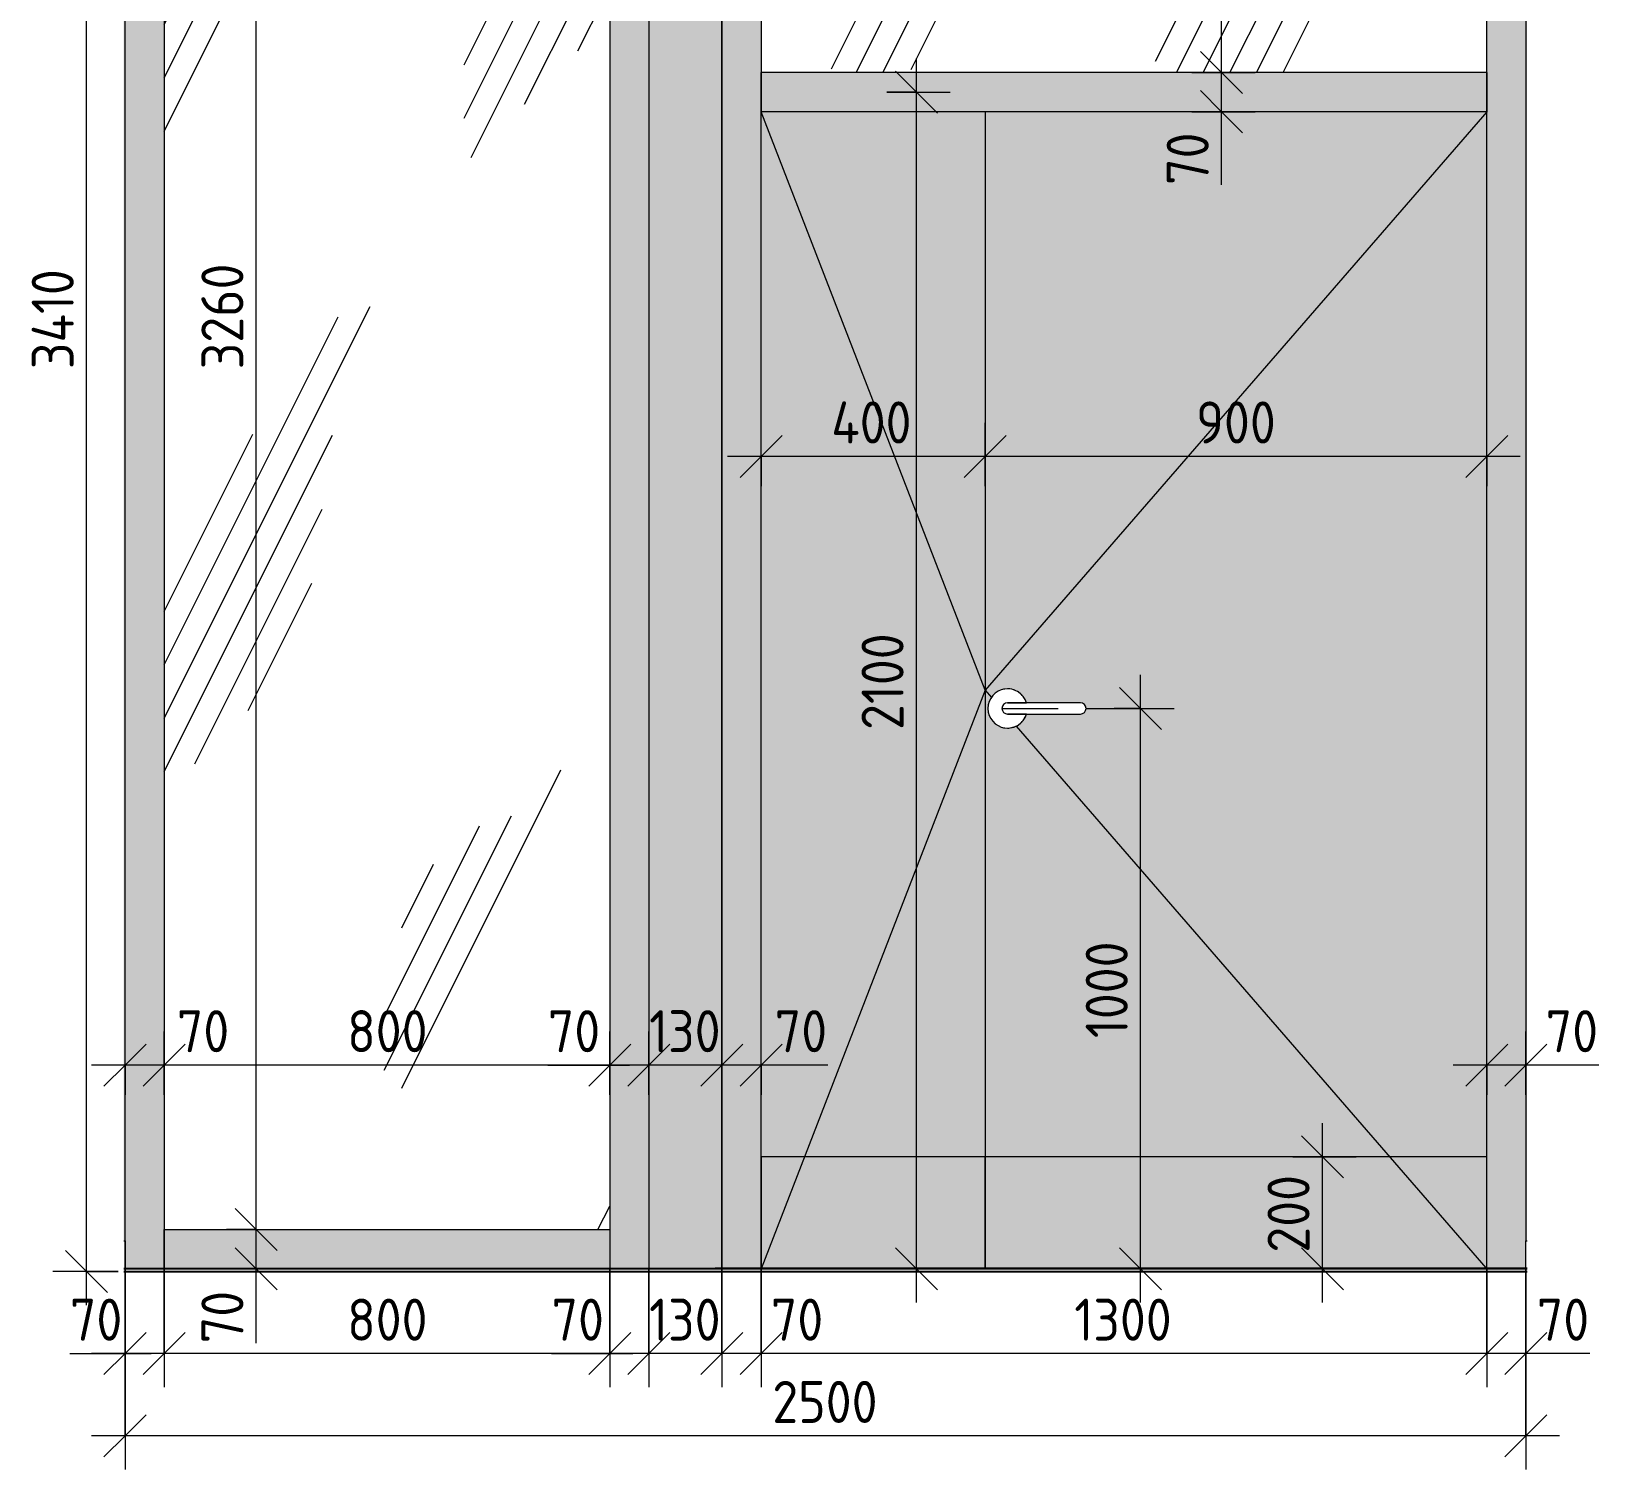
# Model space of a CAD drawing. Header units: millimetres. Extents: x 6259 to 26612, y 3838 to 8230.
# Drawn here: x 16956 to 19772, y 3842 to 6408 of the extents above; entities that cross this region are included whole.
import ezdxf

# ---------------------------------------------------------------- set-up
doc = ezdxf.new("R2010")
doc.units = ezdxf.units.MM
doc.linetypes.add('ADSK_Штрих_ш2 п1', pattern=[150, 100, -50])
for name, color, linetype, lineweight in [('A-ANNO-DIMS', 7, 'Continuous', 9), ('A-ANNO-DIMS-50', 7, 'Continuous', 9), ('A-DETL', 7, 'Continuous', 9), ('A-DETL-1', 7, 'ADSK_Штрих_ш2 п1', 9), ('A-DOOR', 7, 'Continuous', 9), ('A-FLOR', 7, 'Continuous', 9), ('A-GENM', 7, 'Continuous', 9), ('A-GLAZ-CURT', 7, 'Continuous', 9), ('A-GLAZ-CWMG', 7, 'Continuous', 9), ('A-WALL-PATT', 7, 'Continuous', 9), ('I-WALL', 7, 'Continuous', 9)]:
    doc.layers.add(name, color=color, linetype=linetype, lineweight=lineweight)
doc.layers.add('A-DETL-GENF-1', color=7, linetype='Continuous', lineweight=9, true_color=0xeeeeee)
doc.layers.add('A-FLOR-FNSH-1', color=7, linetype='Continuous', lineweight=25, true_color=0x3c3c3c)
doc.styles.add('ISOCPEUR', font='isocpeur.ttf', dxfattribs={"width": 0.9, "height": 75})
doc.dimstyles.new('ISO-1_5', dxfattribs={"dimscale": 304.8, "dimtxt": 74.698588, "dimasz": 0.246063, "dimexe": 0.19685, "dimexo": 0, "dimgap": 0, "dimtad": 1, "dimdec": 0, "dimrnd": 10, "dimzin": 0, "dimdsep": 46, "dimtxsty": 'ISOCPEUR', "dimblk1": 'OBLIQUE', "dimblk2": 'OBLIQUE', "dimsah": 1, "dimcen": 0.09, "dimdle": 0.19685, "dimazin": 0, "dimtfac": 1, "dimtdec": 4, "dimtix": 1, "dimtmove": 0, "dimatfit": 3, "dimfxl": 1, "dimtvp": 1, "dimtolj": 1, "dimtzin": 0, "dimarcsym": 2})
doc.dimstyles.new('ISO-1_5_1', dxfattribs={"dimscale": 304.8, "dimtxt": 74.698588, "dimasz": 0.246063, "dimexe": 0.19685, "dimexo": 0, "dimgap": 0, "dimtad": 1, "dimdec": 0, "dimrnd": 10, "dimzin": 0, "dimdsep": 46, "dimtxsty": 'ISOCPEUR', "dimblk1": 'OBLIQUE', "dimblk2": 'OBLIQUE', "dimsah": 1, "dimcen": 0.09, "dimdle": 0.19685, "dimazin": 0, "dimtfac": 1, "dimtdec": 4, "dimtix": 1, "dimtmove": 1, "dimatfit": 3, "dimfxl": 1, "dimtvp": 1, "dimtolj": 1, "dimtzin": 0, "dimarcsym": 2})
pattern_1 = [(63.435, (52.1, 63.5), (-511.17, 1533.5), [635, -381, 635, -381, -807.81]), (63.435, (52.1, 63.5), (-511.17, 1533.5), [-2032, 254, -553.8]), (63.435, (20.4, 95.2), (-511.17, 1533.5), [508, -635, 381, -381, -934.81]), (63.435, (20.4, 95.2), (-511.17, 1533.5), [-1905, 444.5, -490.3]), (63.435, (20.4, 190.5), (-511.17, 1533.5), [381, -762, 254, -381, -1061.81]), (63.435, (20.4, 190.5), (-511.17, 1533.5), [-1778, 571.5, -490.3]), (63.435, (115.6, 95.2), (-511.17, 1533.5), [381, -762, 317.5, -12809.3]), (63.435, (210.9, 190.5), (-511.17, 1533.5), [190.5, -952.5, 127, -12999.8]), (63.435, (52.1, 349.2), (-511.17, 1533.5), [127, -952.5, 127, -508, -1125.31]), (63.435, (52.1, 349.2), (-511.17, 1533.5), [-1714.5, 317.5, -807.8]), (63.435, (623.6, 254), (-511.17, 1533.5), [635, -952.5, 762, -503]), (63.435, (623.6, 158.8), (-511.17, 1533.5), [889, -635, 952.5, -376]), (63.435, (687.1, 190.5), (-511.17, 1533.5), [1016, -508, 762, -553.8]), (63.435, (782.4, 285.8), (-511.17, 1533.5), [635, -889, 508, -807.8]), (63.435, (687.1, 476.2), (-511.17, 1533.5), [317.5, -1270, 381, -871.3]), (63.435, (877.6, 381), (-511.17, 1533.5), [254, -1270, 254, -1061.8])]

# ---------------------------------------------------------------- blocks, each defined once
blk = doc.blocks.new('Плинтус - Плинтус темный _ст_школа_-32862021-Д-21_2 этаж')
at = {"layer": 'A-GENM'}
for p, q in [((-6532.2, 4250), (-6530, 4250)), ((-6530, 4250), (-6530, 4200))]:
    blk.add_line(p, q, dxfattribs=at)
blk = doc.blocks.new('Плинтус - Плинтус темный _ст_школа_-32862019-Д-21_2 этаж')
at = {"layer": 'A-GENM'}
for p, q in [((-4030, 4202), (-4030, 4250)), ((-4030, 4250), (-4028, 4250))]:
    blk.add_line(p, q, dxfattribs=at)
blk = doc.blocks.new('Прямоугольный импост - 50 x 70 мм-31700031-Д-21_2 этаж')
at = {"layer": 'A-GLAZ-CWMG'}
blk.add_hatch(color=256, dxfattribs=at).paths.add_polyline_path([(-6460, 4200), (-6460, 6300), (-6530, 6300), (-6530, 4200)])
blk.add_line((-6460, 6300), (-6460, 4200), dxfattribs=at)
blk = doc.blocks.new('Дверь_Витражная_остекление_ - ДВН_ДАО_Главный вход_1200 в свету-31742133-Д-21_2 этаж')
at = {"layer": 'A-DOOR'}
blk.add_hatch(color=256, dxfattribs=at).paths.add_polyline_path([(-4995, 4400), (-4995, 6265), (-5395, 6265), (-5395, 4400), (-5017.1, 4400)])
h = blk.add_hatch(color=256, dxfattribs=at)
h.paths.add_polyline_path([(-4995, 4400), (-4100, 4400), (-4100, 6265), (-4995, 6265), (-4995, 5046.2)])
h.paths.add_polyline_path([(-4955, 5165), (-4964.5, 5166.3), (-4972.8, 5169.9), (-4979.9, 5175.4), (-4985.4, 5182.7), (-4988.8, 5191), (-4990, 5200), (-4988.8, 5209.1), (-4985.3, 5217.5), (-4979.7, 5224.7), (-4972.5, 5230.3), (-4962.9, 5234), (-4955, 5235), (-4945.9, 5233.8), (-4937.5, 5230.3), (-4930.3, 5224.7), (-4924.7, 5217.5), (-4921.2, 5210), (-4822.4, 5209.7), (-4818.4, 5207.4), (-4817.1, 5206), (-4816.1, 5204.4), (-4815.3, 5202.6), (-4815.2, 5198.4), (-4816.1, 5195.6), (-4816.3, 5195), (-4819.3, 5191.8), (-4821.7, 5190.6), (-4822.4, 5190.3), (-4829.4, 5190), (-4921.5, 5190), (-4925.1, 5181.7), (-4930.8, 5174.7), (-4938.1, 5169.3), (-4946.5, 5166), (-4955, 5165)])
for p, q in [((-5395, 4202), (-5395, 6265)), ((-4995, 6265), (-5395, 6265)), ((-4100, 6265), (-4995, 5232.5)), ((-4995, 6265), (-4995, 4202)), ((-4995, 5232.5), (-4983.8, 5219.5)), ((-4825, 5210), (-4955, 5210)), ((-4955, 5210), (-4921.5, 5210)), ((-4954.3, 5210), (-4954.9, 5210)), ((-4955, 5190), (-4825, 5190)), ((-4921.5, 5190), (-4955, 5190)), ((-4825.7, 5190), (-4825.1, 5190)), ((-4939.7, 5168.7), (-4101.7, 4202))]:
    blk.add_line(p, q, dxfattribs=at)
for centre, radius, start, end in [((-4955, 5200), 35, 16.6015, 180), ((-4955, 5200), 10, 90, 270), ((-4955, 5200), 10, 90, 270), ((-4955, 5200), 35, 98.5767, 105), ((-4955, 5200), 35, 83.5447, 90), ((-4955, 5200), 35, 68.5405, 75), ((-4955, 5200), 35, 53.5543, 60), ((-4955, 5200), 35, 38.8323, 45), ((-4955, 5200), 35, 23.6155, 30), ((-4825, 5200), 10, 270, 90), ((-4955, 5200), 35, 180, 343.3985), ((-4955, 5200), 35, 330, 336.3845), ((-4955, 5200), 35, 255, 261.4233), ((-4955, 5200), 35, 270, 276.4553), ((-4955, 5200), 35, 285, 291.4595), ((-4955, 5200), 35, 300, 306.4457), ((-4955, 5200), 35, 315, 321.1677)]:
    blk.add_arc(centre, radius, start, end, dxfattribs=at)
blk = doc.blocks.new('Системная панель - Стемалит - 40мм-32257327-Д-21_2 этаж')
at = {"layer": 'A-GLAZ-CURT'}
blk.add_hatch(color=256, dxfattribs=at).paths.add_polyline_path([(-5595, 4200), (-5477, 4200), (-5477, 4202), (-5465, 4202), (-5465, 7530), (-5595, 7530), (-5595, 4202)])
for p, q in [((-5465, 7530), (-5595, 7530)), ((-5595, 7530), (-5595, 6300)), ((-5465, 6300), (-5465, 7530)), ((-5595, 6300), (-5595, 4200)), ((-5465, 4202), (-5465, 6300))]:
    blk.add_line(p, q, dxfattribs=at)
blk = doc.blocks.new('Прямоугольный импост - 50 x 70 мм-31687886-Д-21_2 этаж')
at = {"layer": 'A-GLAZ-CWMG'}
blk.add_hatch(color=256, dxfattribs=at).paths.add_polyline_path([(-5395.7, 4202), (-5395, 4202), (-5395, 6300), (-5465, 6300), (-5465, 4202)])
for p, q in [((-5465, 6300), (-5465, 4202)), ((-5395, 6300), (-5395, 6265))]:
    blk.add_line(p, q, dxfattribs=at)
blk = doc.blocks.new('Системная панель - Стекло - 40мм-32257328-Д-21_2 этаж')
at = {"layer": 'A-GLAZ-CURT'}
h = blk.add_hatch(dxfattribs=at)
h.set_pattern_fill('FP_4', color=256, style=0, pattern_type=2)
h.set_pattern_definition(pattern_1)
h.paths.add_polyline_path([(-4100, 6335), (-4100, 7530), (-5395, 7530), (-5395, 6335), (-4662.5, 6335)])
blk = doc.blocks.new('Прямоугольный импост - 50 x 70 мм-31701779-Д-21_2 этаж')
at = {"layer": 'A-GLAZ-CWMG'}
blk.add_hatch(color=256, dxfattribs=at).paths.add_polyline_path([(-4096.2, 4202), (-4030, 4202), (-4030, 6300), (-4100, 6300), (-4100, 4202)])
blk.add_line((-4100, 4202), (-4100, 6300), dxfattribs=at)
blk = doc.blocks.new('Прямоугольный импост - 50 x 70 мм-31693698-Д-21_2 этаж')
at = {"layer": 'A-GLAZ-CWMG'}
blk.add_hatch(color=256, dxfattribs=at).paths.add_polyline_path([(-5395, 6265), (-4100, 6265), (-4100, 6335), (-5395, 6335), (-5395, 6300)])
for p, q in [((-5395, 6265), (-5395, 6335)), ((-4100, 6335), (-5395, 6335)), ((-4100, 6335), (-4100, 6265)), ((-4100, 6265), (-4995, 6265))]:
    blk.add_line(p, q, dxfattribs=at)
blk = doc.blocks.new('Прямоугольный импост - 50 x 70 мм-32257329-Д-21_2 этаж')
at = {"layer": 'A-GLAZ-CWMG'}
blk.add_hatch(color=256, dxfattribs=at).paths.add_polyline_path([(-6530, 6300), (-6460, 6300), (-6460, 7600), (-6530, 7600), (-6530, 6400)])
blk.add_line((-6460, 7600), (-6460, 6300), dxfattribs=at)
blk = doc.blocks.new('Прямоугольный импост - 50 x 70 мм-32257330-Д-21_2 этаж')
at = {"layer": 'A-GLAZ-CWMG'}
blk.add_hatch(color=256, dxfattribs=at).paths.add_polyline_path([(-4100, 6300), (-4030, 6300), (-4030, 7600), (-4100, 7600), (-4100, 7460)])
blk.add_line((-4100, 6300), (-4100, 7600), dxfattribs=at)
blk = doc.blocks.new('Прямоугольный импост - 50 x 70 мм-32257325-Д-21_2 этаж')
at = {"layer": 'A-GLAZ-CWMG'}
blk.add_hatch(color=256, dxfattribs=at).paths.add_polyline_path([(-5395, 6300), (-5395, 7600), (-5465, 7600), (-5465, 6300)])
for p, q in [((-5465, 7600), (-5465, 6300)), ((-5395, 7600), (-5395, 6300))]:
    blk.add_line(p, q, dxfattribs=at)
blk = doc.blocks.new('Системная панель - Стекло - 40мм-32257331-Д-21_2 этаж')
at = {"layer": 'A-GLAZ-CURT'}
h = blk.add_hatch(dxfattribs=at)
h.set_pattern_fill('FP_4', color=256, style=0, pattern_type=2)
h.set_pattern_definition(pattern_1)
h.paths.add_polyline_path([(-5665, 4270), (-5665, 7530), (-6460, 7530), (-6460, 4270)])
blk = doc.blocks.new('Прямоугольный импост - 50 x 70 мм-31702100-Д-21_2 этаж')
at = {"layer": 'A-GLAZ-CWMG'}
blk.add_hatch(color=256, dxfattribs=at).paths.add_polyline_path([(-5665, 4200), (-5595, 4200), (-5595, 6300), (-5665, 6300), (-5665, 4270)])
for p, q in [((-5665, 6300), (-5665, 4200)), ((-5595, 6300), (-5595, 4200))]:
    blk.add_line(p, q, dxfattribs=at)
blk = doc.blocks.new('Прямоугольный импост - 50 x 70 мм-32257326-Д-21_2 этаж')
at = {"layer": 'A-GLAZ-CWMG'}
blk.add_hatch(color=256, dxfattribs=at).paths.add_polyline_path([(-5595, 6300), (-5595, 7600), (-5665, 7600), (-5665, 6300)])
for p, q in [((-5665, 7600), (-5665, 6300)), ((-5595, 7600), (-5595, 6300))]:
    blk.add_line(p, q, dxfattribs=at)
blk = doc.blocks.new('Прямоугольный импост - 50 x 70 мм-31720914-Д-21_2 этаж')
at = {"layer": 'A-GLAZ-CWMG'}
blk.add_hatch(color=256, dxfattribs=at).paths.add_polyline_path([(-5665, 4200), (-5665, 4270), (-6460, 4270), (-6460, 4200)])
for p, q in [((-6460, 4200), (-6460, 4270)), ((-6460, 4270), (-5665, 4270)), ((-5665, 4270), (-5665, 4200))]:
    blk.add_line(p, q, dxfattribs=at)
blk = doc.blocks.new('DIMBLOCK32-Д-21_2 этаж')
at = {"layer": 'A-ANNO-DIMS-50'}
for p, q in [((18658.2, 5596.9), (18658.2, 5709.9)), ((19553.2, 5596.9), (19553.2, 5709.9)), ((19613.2, 5649.9), (18658.2, 5649.9)), ((18658.2, 5649.9), (18658.2, 5596.9)), ((19553.2, 5649.9), (19553.2, 5596.9))]:
    blk.add_line(p, q, dxfattribs=at)
at = {"layer": 'A-ANNO-DIMS-50', "lineweight": 20}
for p, q in [((18658.2, 5649.9), (18695.7, 5687.4)), ((19553.2, 5649.9), (19590.7, 5687.4)), ((18658.2, 5649.9), (18620.7, 5612.4)), ((19553.2, 5649.9), (19515.7, 5612.4))]:
    blk.add_line(p, q, dxfattribs=at)
at = {"layer": 'A-ANNO-DIMS-50', "color": 0, "insert": (19034.6, 5747.9), "char_height": 75, "width": 170.658, "attachment_point": 1, "line_spacing_factor": 1.149209, "style": 'ISOCPEUR'}
blk.add_mtext('900', dxfattribs=at)
blk = doc.blocks.new('_Oblique')
at = {"color": 0, "linetype": 'ByBlock', "lineweight": -2}
blk.add_line((-0.5, -0.5), (0.5, 0.5), dxfattribs=at)
blk = doc.blocks.new('DIMBLOCK33-Д-21_2 этаж')
at = {"layer": 'A-ANNO-DIMS-50'}
for p, q in [((18258.2, 5596.9), (18258.2, 5709.9)), ((18658.2, 5596.9), (18658.2, 5709.9)), ((18658.2, 5649.9), (18198.2, 5649.9)), ((18258.2, 5649.9), (18258.2, 5596.9)), ((18658.2, 5649.9), (18658.2, 5596.9))]:
    blk.add_line(p, q, dxfattribs=at)
at = {"layer": 'A-ANNO-DIMS-50', "lineweight": 20}
for p, q in [((18258.2, 5649.9), (18295.7, 5687.4)), ((18658.2, 5649.9), (18695.7, 5687.4)), ((18258.2, 5649.9), (18220.7, 5612.4)), ((18658.2, 5649.9), (18620.7, 5612.4))]:
    blk.add_line(p, q, dxfattribs=at)
at = {"layer": 'A-ANNO-DIMS-50', "color": 0, "insert": (18383.5, 5747.9), "char_height": 75, "width": 179.277, "attachment_point": 1, "line_spacing_factor": 1.149209, "style": 'ISOCPEUR'}
blk.add_mtext('400', dxfattribs=at)
blk = doc.blocks.new('DIMBLOCK34-Д-21_2 этаж')
at = {"layer": 'A-ANNO-DIMS-50'}
for p, q in [((19553.2, 4510.5), (19553.2, 4623.6)), ((19623.2, 4510.5), (19623.2, 4623.6)), ((19683.2, 4563.6), (19493.2, 4563.6)), ((19553.2, 4563.6), (19553.2, 4510.5)), ((19608.5, 4563.6), (19588.2, 4563.6)), ((19753.3, 4563.6), (19608.5, 4563.6)), ((19623.2, 4563.6), (19623.2, 4510.5))]:
    blk.add_line(p, q, dxfattribs=at)
at = {"layer": 'A-ANNO-DIMS-50', "lineweight": 20}
for p, q in [((19553.2, 4563.6), (19590.7, 4601.1)), ((19623.2, 4563.6), (19660.7, 4601.1)), ((19553.2, 4563.6), (19515.7, 4526.1)), ((19623.2, 4563.6), (19585.7, 4526.1))]:
    blk.add_line(p, q, dxfattribs=at)
at = {"layer": 'A-ANNO-DIMS-50', "color": 0, "insert": (19658.5, 4661.6), "char_height": 75, "width": 113.772, "attachment_point": 1, "line_spacing_factor": 1.149209, "style": 'ISOCPEUR'}
blk.add_mtext('70', dxfattribs=at)
blk = doc.blocks.new('DIMBLOCK35-Д-21_2 этаж')
at = {"layer": 'A-ANNO-DIMS-50', "lineweight": 20}
for p, q in [((18935.6, 5200), (18898.1, 5237.5)), ((18935.6, 5200), (18973.1, 5162.5)), ((18935.6, 4200), (18898.1, 4237.5)), ((18935.6, 4200), (18973.1, 4162.5))]:
    blk.add_line(p, q, dxfattribs=at)
at = {"layer": 'A-ANNO-DIMS-50'}
for p, q in [((18935.6, 4140), (18935.6, 5260)), ((18888.2, 5200), (18995.6, 5200)), ((18935.6, 5200), (18888.2, 5200)), ((18882.6, 4200), (18995.6, 4200)), ((18935.6, 4200), (18882.6, 4200))]:
    blk.add_line(p, q, dxfattribs=at)
at = {"layer": 'A-ANNO-DIMS-50', "color": 0, "insert": (18837.6, 4611.7), "char_height": 75, "width": 212.029, "attachment_point": 1, "rotation": 90, "line_spacing_factor": 1.149209, "style": 'ISOCPEUR'}
blk.add_mtext('1000', dxfattribs=at)
blk = doc.blocks.new('DIMBLOCK36-Д-21_2 этаж')
at = {"layer": 'A-ANNO-DIMS-50', "lineweight": 20}
for p, q in [((18535.6, 6300), (18498.1, 6337.5)), ((18535.6, 6300), (18573.1, 6262.5)), ((18535.6, 4200), (18498.1, 4237.5)), ((18535.6, 4200), (18573.1, 4162.5))]:
    blk.add_line(p, q, dxfattribs=at)
at = {"layer": 'A-ANNO-DIMS-50'}
for p, q in [((18535.6, 4140), (18535.6, 6360)), ((18482.6, 6300), (18595.6, 6300)), ((18535.6, 6300), (18482.6, 6300)), ((18482.6, 4200), (18595.6, 4200)), ((18535.6, 4200), (18482.6, 4200))]:
    blk.add_line(p, q, dxfattribs=at)
at = {"layer": 'A-ANNO-DIMS-50', "color": 0, "insert": (18437.6, 5161.7), "char_height": 75, "width": 212.029, "attachment_point": 1, "rotation": 90, "line_spacing_factor": 1.149209, "style": 'ISOCPEUR'}
blk.add_mtext('2100', dxfattribs=at)
blk = doc.blocks.new('DIMBLOCK37-Д-21_2 этаж')
at = {"layer": 'A-ANNO-DIMS-50', "lineweight": 20}
for p, q in [((19080.1, 6335), (19042.6, 6372.5)), ((19080.1, 6335), (19117.6, 6297.5)), ((19080.1, 6265), (19042.6, 6302.5)), ((19080.1, 6265), (19117.6, 6227.5))]:
    blk.add_line(p, q, dxfattribs=at)
at = {"layer": 'A-ANNO-DIMS-50'}
for p, q in [((19027.1, 6335), (19140.1, 6335)), ((19080.1, 6335), (19027.1, 6335)), ((19080.1, 6205), (19080.1, 6335)), ((19080.1, 6279.1), (19080.1, 6300)), ((19027.1, 6265), (19140.1, 6265)), ((19080.1, 6265), (19027.1, 6265)), ((19080.1, 6134.3), (19080.1, 6279.1))]:
    blk.add_line(p, q, dxfattribs=at)
at = {"layer": 'A-ANNO-DIMS-50', "color": 0, "insert": (18982.1, 6134.3), "char_height": 75, "width": 113.772, "attachment_point": 1, "rotation": 90, "line_spacing_factor": 1.149209, "style": 'ISOCPEUR'}
blk.add_mtext('70', dxfattribs=at)
blk = doc.blocks.new('DIMBLOCK38-Д-21_2 этаж')
at = {"layer": 'A-ANNO-DIMS-50', "lineweight": 20}
for p, q in [((19080.1, 7530), (19042.6, 7567.5)), ((19080.1, 7530), (19117.6, 7492.5)), ((19080.1, 6335), (19042.6, 6372.5)), ((19080.1, 6335), (19117.6, 6297.5))]:
    blk.add_line(p, q, dxfattribs=at)
at = {"layer": 'A-ANNO-DIMS-50'}
for p, q in [((19027.1, 7530), (19140.1, 7530)), ((19080.1, 7530), (19027.1, 7530)), ((19080.1, 6335), (19080.1, 7530)), ((19027.1, 6335), (19140.1, 6335)), ((19080.1, 6335), (19027.1, 6335))]:
    blk.add_line(p, q, dxfattribs=at)
at = {"layer": 'A-ANNO-DIMS-50', "color": 0, "insert": (18982.1, 6844.2), "char_height": 75, "width": 212.029, "attachment_point": 1, "rotation": 90, "line_spacing_factor": 1.149209, "style": 'ISOCPEUR'}
blk.add_mtext('1200', dxfattribs=at)
blk = doc.blocks.new('DIMBLOCK40-Д-21_2 этаж')
at = {"layer": 'A-ANNO-DIMS-50'}
for p, q in [((18188.2, 4510.5), (18188.2, 4623.6)), ((18258.2, 4510.5), (18258.2, 4623.6)), ((18318.2, 4563.6), (18188.2, 4563.6)), ((18188.2, 4563.6), (18188.2, 4510.5)), ((18232.7, 4563.6), (18223.2, 4563.6)), ((18377.5, 4563.6), (18232.7, 4563.6)), ((18258.2, 4563.6), (18258.2, 4510.5))]:
    blk.add_line(p, q, dxfattribs=at)
at = {"layer": 'A-ANNO-DIMS-50', "lineweight": 20}
for p, q in [((18188.2, 4563.6), (18225.7, 4601.1)), ((18258.2, 4563.6), (18295.7, 4601.1)), ((18188.2, 4563.6), (18150.7, 4526.1)), ((18258.2, 4563.6), (18220.7, 4526.1))]:
    blk.add_line(p, q, dxfattribs=at)
at = {"layer": 'A-ANNO-DIMS-50', "color": 0, "insert": (18282.7, 4661.6), "char_height": 75, "width": 113.772, "attachment_point": 1, "line_spacing_factor": 1.149209, "style": 'ISOCPEUR'}
blk.add_mtext('70', dxfattribs=at)
blk = doc.blocks.new('DIMBLOCK41-Д-21_2 этаж')
at = {"layer": 'A-ANNO-DIMS-50'}
for p, q in [((18058.2, 4510.5), (18058.2, 4623.6)), ((18188.2, 4510.5), (18188.2, 4623.6)), ((18188.2, 4563.6), (18058.2, 4563.6)), ((18058.2, 4563.6), (18058.2, 4510.5)), ((18188.2, 4563.6), (18188.2, 4510.5))]:
    blk.add_line(p, q, dxfattribs=at)
at = {"layer": 'A-ANNO-DIMS-50', "lineweight": 20}
for p, q in [((18058.2, 4563.6), (18095.7, 4601.1)), ((18188.2, 4563.6), (18225.7, 4601.1)), ((18058.2, 4563.6), (18020.7, 4526.1)), ((18188.2, 4563.6), (18150.7, 4526.1))]:
    blk.add_line(p, q, dxfattribs=at)
at = {"layer": 'A-ANNO-DIMS-50', "color": 0, "insert": (18058.5, 4661.6), "char_height": 75, "width": 155.143, "attachment_point": 1, "line_spacing_factor": 1.149209, "style": 'ISOCPEUR'}
blk.add_mtext('130', dxfattribs=at)
blk = doc.blocks.new('DIMBLOCK42-Д-21_2 этаж')
at = {"layer": 'A-ANNO-DIMS-50'}
for p, q in [((17988.2, 4510.5), (17988.2, 4623.6)), ((18058.2, 4510.5), (18058.2, 4623.6)), ((17877.7, 4563.6), (18022.5, 4563.6)), ((18058.2, 4563.6), (17988.2, 4563.6)), ((17988.2, 4563.6), (17988.2, 4510.5)), ((18022.5, 4563.6), (18023.2, 4563.6)), ((18058.2, 4563.6), (18058.2, 4510.5))]:
    blk.add_line(p, q, dxfattribs=at)
at = {"layer": 'A-ANNO-DIMS-50', "lineweight": 20}
for p, q in [((17988.2, 4563.6), (18025.7, 4601.1)), ((18058.2, 4563.6), (18095.7, 4601.1)), ((17988.2, 4563.6), (17950.7, 4526.1)), ((18058.2, 4563.6), (18020.7, 4526.1))]:
    blk.add_line(p, q, dxfattribs=at)
at = {"layer": 'A-ANNO-DIMS-50', "color": 0, "insert": (17877.7, 4661.6), "char_height": 75, "width": 113.772, "attachment_point": 1, "line_spacing_factor": 1.149209, "style": 'ISOCPEUR'}
blk.add_mtext('70', dxfattribs=at)
blk = doc.blocks.new('DIMBLOCK43-Д-21_2 этаж')
at = {"layer": 'A-ANNO-DIMS-50'}
for p, q in [((17193.2, 4510.5), (17193.2, 4623.6)), ((17988.2, 4510.5), (17988.2, 4623.6)), ((17988.2, 4563.6), (17193.2, 4563.6)), ((17193.2, 4563.6), (17193.2, 4510.5)), ((17988.2, 4563.6), (17988.2, 4510.5))]:
    blk.add_line(p, q, dxfattribs=at)
at = {"layer": 'A-ANNO-DIMS-50', "lineweight": 20}
for p, q in [((17193.2, 4563.6), (17230.7, 4601.1)), ((17988.2, 4563.6), (18025.7, 4601.1)), ((17193.2, 4563.6), (17155.7, 4526.1)), ((17988.2, 4563.6), (17950.7, 4526.1))]:
    blk.add_line(p, q, dxfattribs=at)
at = {"layer": 'A-ANNO-DIMS-50', "color": 0, "insert": (17519.6, 4661.6), "char_height": 75, "width": 170.658, "attachment_point": 1, "line_spacing_factor": 1.149209, "style": 'ISOCPEUR'}
blk.add_mtext('800', dxfattribs=at)
blk = doc.blocks.new('DIMBLOCK44-Д-21_2 этаж')
at = {"layer": 'A-ANNO-DIMS-50'}
for p, q in [((17123.2, 4510.5), (17123.2, 4623.6)), ((17193.2, 4510.5), (17193.2, 4623.6)), ((17193.2, 4563.6), (17063.2, 4563.6)), ((17123.2, 4563.6), (17123.2, 4510.5)), ((17165.7, 4563.6), (17158.2, 4563.6)), ((17310.5, 4563.6), (17165.7, 4563.6)), ((17193.2, 4563.6), (17193.2, 4510.5))]:
    blk.add_line(p, q, dxfattribs=at)
at = {"layer": 'A-ANNO-DIMS-50', "lineweight": 20}
for p, q in [((17123.2, 4563.6), (17160.7, 4601.1)), ((17193.2, 4563.6), (17230.7, 4601.1)), ((17123.2, 4563.6), (17085.7, 4526.1)), ((17193.2, 4563.6), (17155.7, 4526.1))]:
    blk.add_line(p, q, dxfattribs=at)
at = {"layer": 'A-ANNO-DIMS-50', "color": 0, "insert": (17215.7, 4661.6), "char_height": 75, "width": 113.772, "attachment_point": 1, "line_spacing_factor": 1.149209, "style": 'ISOCPEUR'}
blk.add_mtext('70', dxfattribs=at)
blk = doc.blocks.new('DIMBLOCK45-Д-21_2 этаж')
at = {"layer": 'A-ANNO-DIMS-50', "lineweight": 20}
for p, q in [((17357.5, 4270), (17320, 4307.5)), ((17357.5, 4270), (17395, 4232.5)), ((17357.5, 4200), (17320, 4237.5)), ((17357.5, 4200), (17395, 4162.5))]:
    blk.add_line(p, q, dxfattribs=at)
at = {"layer": 'A-ANNO-DIMS-50'}
for p, q in [((17304.4, 4270), (17417.5, 4270)), ((17357.5, 4270), (17304.4, 4270)), ((17357.5, 4140), (17357.5, 4270)), ((17357.5, 4212), (17357.5, 4235)), ((17304.4, 4200), (17417.5, 4200)), ((17357.5, 4200), (17304.4, 4200)), ((17357.5, 4067.2), (17357.5, 4212))]:
    blk.add_line(p, q, dxfattribs=at)
at = {"layer": 'A-ANNO-DIMS-50', "color": 0, "insert": (17259.5, 4067.2), "char_height": 75, "width": 113.772, "attachment_point": 1, "rotation": 90, "line_spacing_factor": 1.149209, "style": 'ISOCPEUR'}
blk.add_mtext('70', dxfattribs=at)
blk = doc.blocks.new('DIMBLOCK46-Д-21_2 этаж')
at = {"layer": 'A-ANNO-DIMS-50', "lineweight": 20}
for p, q in [((17357.5, 7530), (17320, 7567.5)), ((17357.5, 7530), (17395, 7492.5)), ((17357.5, 4270), (17320, 4307.5)), ((17357.5, 4270), (17395, 4232.5))]:
    blk.add_line(p, q, dxfattribs=at)
at = {"layer": 'A-ANNO-DIMS-50'}
for p, q in [((17304.4, 7530), (17417.5, 7530)), ((17357.5, 7530), (17304.4, 7530)), ((17357.5, 4270), (17357.5, 7530)), ((17304.4, 4270), (17417.5, 4270)), ((17357.5, 4270), (17304.4, 4270))]:
    blk.add_line(p, q, dxfattribs=at)
at = {"layer": 'A-ANNO-DIMS-50', "color": 0, "insert": (17259.5, 5805.2), "char_height": 75, "width": 227.543, "attachment_point": 1, "rotation": 90, "line_spacing_factor": 1.149209, "style": 'ISOCPEUR'}
blk.add_mtext('3260', dxfattribs=at)
blk = doc.blocks.new('DIMBLOCK48-Д-21_2 этаж')
at = {"layer": 'A-ANNO-DIMS-50'}
for p, q in [((19260.1, 4140), (19260.1, 4460)), ((19207.1, 4400), (19320.1, 4400)), ((19260.1, 4400), (19207.1, 4400)), ((19207.1, 4200), (19320.1, 4200)), ((19260.1, 4200), (19207.1, 4200))]:
    blk.add_line(p, q, dxfattribs=at)
at = {"layer": 'A-ANNO-DIMS-50', "lineweight": 20}
for p, q in [((19260.1, 4400), (19222.6, 4437.5)), ((19260.1, 4400), (19297.6, 4362.5)), ((19260.1, 4200), (19222.6, 4237.5)), ((19260.1, 4200), (19297.6, 4162.5))]:
    blk.add_line(p, q, dxfattribs=at)
at = {"layer": 'A-ANNO-DIMS-50', "color": 0, "insert": (19162.1, 4228.9), "char_height": 75, "width": 170.658, "attachment_point": 1, "rotation": 90, "line_spacing_factor": 1.149209, "style": 'ISOCPEUR'}
blk.add_mtext('200', dxfattribs=at)
blk = doc.blocks.new('DIMBLOCK49-Д-21_2 этаж')
at = {"layer": 'A-ANNO-DIMS-50'}
for p, q in [((17054.7, 4135), (17054.7, 7660)), ((17123.2, 7600), (16994.7, 7600)), ((17054.7, 7600), (17123.2, 7600)), ((17111.3, 4195), (16994.7, 4195)), ((17054.7, 4195), (17111.3, 4195))]:
    blk.add_line(p, q, dxfattribs=at)
at = {"layer": 'A-ANNO-DIMS-50', "lineweight": 20}
for p, q in [((17054.7, 7600), (17017.2, 7637.5)), ((17054.7, 7600), (17092.2, 7562.5)), ((17054.7, 4195), (17017.2, 4232.5)), ((17054.7, 4195), (17092.2, 4157.5))]:
    blk.add_line(p, q, dxfattribs=at)
at = {"layer": 'A-ANNO-DIMS-50', "color": 0, "insert": (16956.7, 5805.6), "char_height": 75, "width": 220.648, "attachment_point": 1, "rotation": 90, "line_spacing_factor": 1.149209, "style": 'ISOCPEUR'}
blk.add_mtext('3410', dxfattribs=at)
blk = doc.blocks.new('DIMBLOCK50-Д-21_2 этаж')
at = {"layer": 'A-ANNO-DIMS-50'}
for p, q in [((19553.2, 4200), (19553.2, 3988.8)), ((19553.2, 4048.8), (19553.2, 4200)), ((19623.2, 4200), (19623.2, 3988.8)), ((19623.2, 4048.8), (19623.2, 4200)), ((19683.2, 4048.8), (19553.2, 4048.8)), ((19592.6, 4048.8), (19588.2, 4048.8)), ((19737.5, 4048.8), (19592.6, 4048.8))]:
    blk.add_line(p, q, dxfattribs=at)
at = {"layer": 'A-ANNO-DIMS-50', "lineweight": 20}
for p, q in [((19553.2, 4048.8), (19590.7, 4086.3)), ((19623.2, 4048.8), (19660.7, 4086.3)), ((19553.2, 4048.8), (19515.7, 4011.3)), ((19623.2, 4048.8), (19585.7, 4011.3))]:
    blk.add_line(p, q, dxfattribs=at)
at = {"layer": 'A-ANNO-DIMS-50', "color": 0, "insert": (19642.6, 4146.8), "char_height": 75, "width": 113.772, "attachment_point": 1, "line_spacing_factor": 1.149209, "style": 'ISOCPEUR'}
blk.add_mtext('70', dxfattribs=at)
blk = doc.blocks.new('DIMBLOCK51-Д-21_2 этаж')
at = {"layer": 'A-ANNO-DIMS-50'}
for p, q in [((18258.2, 4200), (18258.2, 3988.8)), ((18258.2, 4048.8), (18258.2, 4200)), ((19553.2, 4200), (19553.2, 3988.8)), ((19553.2, 4048.8), (19553.2, 4200)), ((19553.2, 4048.8), (18258.2, 4048.8))]:
    blk.add_line(p, q, dxfattribs=at)
at = {"layer": 'A-ANNO-DIMS-50', "lineweight": 20}
for p, q in [((18258.2, 4048.8), (18295.7, 4086.3)), ((19553.2, 4048.8), (19590.7, 4086.3)), ((18258.2, 4048.8), (18220.7, 4011.3)), ((19553.2, 4048.8), (19515.7, 4011.3))]:
    blk.add_line(p, q, dxfattribs=at)
at = {"layer": 'A-ANNO-DIMS-50', "color": 0, "insert": (18817.3, 4146.8), "char_height": 75, "width": 212.029, "attachment_point": 1, "line_spacing_factor": 1.149209, "style": 'ISOCPEUR'}
blk.add_mtext('1300', dxfattribs=at)
blk = doc.blocks.new('DIMBLOCK52-Д-21_2 этаж')
at = {"layer": 'A-ANNO-DIMS-50'}
for p, q in [((18188.2, 4200), (18188.2, 3988.8)), ((18188.2, 4048.8), (18188.2, 4200)), ((18258.2, 4200), (18258.2, 3988.8)), ((18258.2, 4048.8), (18258.2, 4200)), ((18258.2, 4048.8), (18188.2, 4048.8)), ((18225.7, 4048.8), (18223.2, 4048.8)), ((18370.6, 4048.8), (18225.7, 4048.8))]:
    blk.add_line(p, q, dxfattribs=at)
at = {"layer": 'A-ANNO-DIMS-50', "lineweight": 20}
for p, q in [((18188.2, 4048.8), (18225.7, 4086.3)), ((18258.2, 4048.8), (18295.7, 4086.3)), ((18188.2, 4048.8), (18150.7, 4011.3)), ((18258.2, 4048.8), (18220.7, 4011.3))]:
    blk.add_line(p, q, dxfattribs=at)
at = {"layer": 'A-ANNO-DIMS-50', "color": 0, "insert": (18275.7, 4146.8), "char_height": 75, "width": 113.772, "attachment_point": 1, "line_spacing_factor": 1.149209, "style": 'ISOCPEUR'}
blk.add_mtext('70', dxfattribs=at)
blk = doc.blocks.new('DIMBLOCK53-Д-21_2 этаж')
at = {"layer": 'A-ANNO-DIMS-50'}
for p, q in [((18058.2, 4200), (18058.2, 3988.8)), ((18058.2, 4048.8), (18058.2, 4200)), ((18188.2, 4200), (18188.2, 3988.8)), ((18188.2, 4048.8), (18188.2, 4200)), ((18188.2, 4048.8), (18058.2, 4048.8))]:
    blk.add_line(p, q, dxfattribs=at)
at = {"layer": 'A-ANNO-DIMS-50', "lineweight": 20}
for p, q in [((18058.2, 4048.8), (18095.7, 4086.3)), ((18188.2, 4048.8), (18225.7, 4086.3)), ((18058.2, 4048.8), (18020.7, 4011.3)), ((18188.2, 4048.8), (18150.7, 4011.3))]:
    blk.add_line(p, q, dxfattribs=at)
at = {"layer": 'A-ANNO-DIMS-50', "color": 0, "insert": (18058.5, 4146.8), "char_height": 75, "width": 155.143, "attachment_point": 1, "line_spacing_factor": 1.149209, "style": 'ISOCPEUR'}
blk.add_mtext('130', dxfattribs=at)
blk = doc.blocks.new('DIMBLOCK54-Д-21_2 этаж')
at = {"layer": 'A-ANNO-DIMS-50'}
for p, q in [((17988.2, 4200), (17988.2, 3988.8)), ((17988.2, 4048.8), (17988.2, 4200)), ((18058.2, 4200), (18058.2, 3988.8)), ((18058.2, 4048.8), (18058.2, 4200)), ((17884.4, 4048.8), (18029.2, 4048.8)), ((18058.2, 4048.8), (17988.2, 4048.8)), ((18029.2, 4048.8), (18023.2, 4048.8))]:
    blk.add_line(p, q, dxfattribs=at)
at = {"layer": 'A-ANNO-DIMS-50', "lineweight": 20}
for p, q in [((17988.2, 4048.8), (18025.7, 4086.3)), ((18058.2, 4048.8), (18095.7, 4086.3)), ((17988.2, 4048.8), (17950.7, 4011.3)), ((18058.2, 4048.8), (18020.7, 4011.3))]:
    blk.add_line(p, q, dxfattribs=at)
at = {"layer": 'A-ANNO-DIMS-50', "color": 0, "insert": (17884.4, 4146.8), "char_height": 75, "width": 113.772, "attachment_point": 1, "line_spacing_factor": 1.149209, "style": 'ISOCPEUR'}
blk.add_mtext('70', dxfattribs=at)
blk = doc.blocks.new('DIMBLOCK55-Д-21_2 этаж')
at = {"layer": 'A-ANNO-DIMS-50'}
for p, q in [((17193.2, 4200), (17193.2, 3988.8)), ((17193.2, 4048.8), (17193.2, 4200)), ((17988.2, 4200), (17988.2, 3988.8)), ((17988.2, 4048.8), (17988.2, 4200)), ((17988.2, 4048.8), (17193.2, 4048.8))]:
    blk.add_line(p, q, dxfattribs=at)
at = {"layer": 'A-ANNO-DIMS-50', "lineweight": 20}
for p, q in [((17193.2, 4048.8), (17230.7, 4086.3)), ((17988.2, 4048.8), (18025.7, 4086.3)), ((17193.2, 4048.8), (17155.7, 4011.3)), ((17988.2, 4048.8), (17950.7, 4011.3))]:
    blk.add_line(p, q, dxfattribs=at)
at = {"layer": 'A-ANNO-DIMS-50', "color": 0, "insert": (17519.6, 4146.8), "char_height": 75, "width": 170.658, "attachment_point": 1, "line_spacing_factor": 1.149209, "style": 'ISOCPEUR'}
blk.add_mtext('800', dxfattribs=at)
blk = doc.blocks.new('DIMBLOCK56-Д-21_2 этаж')
at = {"layer": 'A-ANNO-DIMS-50'}
for p, q in [((17123.2, 4200), (17123.2, 3988.8)), ((17123.2, 4048.8), (17123.2, 4200)), ((17193.2, 4200), (17193.2, 3988.8)), ((17193.2, 4048.8), (17193.2, 4200)), ((17024.9, 4048.8), (17169.7, 4048.8)), ((17193.2, 4048.8), (17063.2, 4048.8)), ((17169.7, 4048.8), (17158.2, 4048.8))]:
    blk.add_line(p, q, dxfattribs=at)
at = {"layer": 'A-ANNO-DIMS-50', "lineweight": 20}
for p, q in [((17123.2, 4048.8), (17160.7, 4086.3)), ((17193.2, 4048.8), (17230.7, 4086.3)), ((17123.2, 4048.8), (17085.7, 4011.3)), ((17193.2, 4048.8), (17155.7, 4011.3))]:
    blk.add_line(p, q, dxfattribs=at)
at = {"layer": 'A-ANNO-DIMS-50', "color": 0, "insert": (17024.9, 4146.8), "char_height": 75, "width": 113.772, "attachment_point": 1, "line_spacing_factor": 1.149209, "style": 'ISOCPEUR'}
blk.add_mtext('70', dxfattribs=at)
blk = doc.blocks.new('DIMBLOCK57-Д-21_2 этаж')
at = {"layer": 'A-ANNO-DIMS-50'}
for p, q in [((17123.2, 4200), (17123.2, 3842)), ((17123.2, 3902), (17123.2, 4200)), ((19623.2, 4200), (19623.2, 3842)), ((19623.2, 3902), (19623.2, 4200)), ((19683.2, 3902), (17063.2, 3902))]:
    blk.add_line(p, q, dxfattribs=at)
at = {"layer": 'A-ANNO-DIMS-50', "lineweight": 20}
for p, q in [((17123.2, 3902), (17160.7, 3939.5)), ((19623.2, 3902), (19660.7, 3939.5)), ((17123.2, 3902), (17085.7, 3864.5)), ((19623.2, 3902), (19585.7, 3864.5))]:
    blk.add_line(p, q, dxfattribs=at)
at = {"layer": 'A-ANNO-DIMS-50', "color": 0, "insert": (18278.4, 4000), "char_height": 75, "width": 227.543, "attachment_point": 1, "line_spacing_factor": 1.149209, "style": 'ISOCPEUR'}
blk.add_mtext('2500', dxfattribs=at)

msp = doc.modelspace()

# ---------------------------------------------------------------- hatches: boundary and pattern name
at = {"layer": 'A-DETL-GENF-1'}
for points in [[(18258.2, 4202), (18658.2, 4202), (18658.2, 4400), (18258.2, 4400), (18258.2, 4204.1)], [(18964.9, 4202), (19553.2, 4202), (19553.2, 4400), (18658.2, 4400), (18658.2, 4202), (18886.4, 4202)], [(18411, 4200), (18658.2, 4200.5), (18658.2, 4202), (18258.2, 4202), (18258.2, 4200), (18373.1, 4200)], [(19241.6, 4200), (19553.2, 4200.1), (19553.2, 4202), (18658.2, 4202), (18658.2, 4200), (19143.5, 4200)]]:
    msp.add_hatch(color=256, dxfattribs=at).paths.add_polyline_path(points)
at = {"layer": 'A-FLOR'}
for points in [[(18258.2, 4200), (18258.2, 4202), (18176.2, 4202), (18176.2, 4200), (18257.4, 4200)], [(19553.2, 4200), (19625.2, 4200), (19625.2, 4202), (19553.2, 4202), (19553.2, 4200.1)]]:
    msp.add_hatch(color=256, dxfattribs=at).paths.add_polyline_path(points)
at = {"layer": 'A-WALL-PATT'}
for points in [[(17121, 4250), (17123.2, 4250), (17123.2, 7602.8), (17121, 7602.8), (17121, 5898.4)], [(19623.2, 4250), (19625.2, 4250), (19625.2, 7602.8), (17123.2, 7602.8), (17123.2, 7600), (19623.2, 7600), (19623.2, 5046.2)]]:
    msp.add_hatch(color=256, dxfattribs=at).paths.add_polyline_path(points)

# ---------------------------------------------------------------- linework, layer by layer
at = {"layer": 'A-DETL'}
for p, q in [((18658.2, 5232.5), (18258.2, 6265)), ((18658.2, 5232.5), (18258.2, 4200)), ((18658.2, 4400), (18258.2, 4400)), ((18258.2, 4400), (18258.2, 4200)), ((19553.2, 4400), (18658.2, 4400)), ((18658.2, 4400), (18658.2, 4200)), ((18658.2, 4200), (18658.2, 4400)), ((19553.2, 4200), (19553.2, 4400)), ((18258.2, 4200), (18658.2, 4200)), ((18658.2, 4200), (19553.2, 4200))]:
    msp.add_line(p, q, dxfattribs=at)
at = {"layer": 'A-DETL-1'}
msp.add_line((18688.2, 5200), (18888.2, 5200), dxfattribs=at)
at = {"layer": 'A-FLOR'}
for p, q in [((18176.2, 4202), (19625.2, 4202)), ((18176.2, 4202), (18176.2, 4200)), ((18636.1, 4202), (18636.1, 4200))]:
    msp.add_line(p, q, dxfattribs=at)
at = {"layer": 'A-FLOR-FNSH-1'}
for p, q in [((19625.2, 4200), (17121, 4200)), ((17121, 4195), (19625.2, 4195))]:
    msp.add_line(p, q, dxfattribs=at)
at = {"layer": 'I-WALL'}
for p, q in [((17123.2, 4200), (17123.2, 7602.8)), ((19623.2, 7600), (19623.2, 4250))]:
    msp.add_line(p, q, dxfattribs=at)

# ---------------------------------------------------------------- block references
at = {"layer": 'A-DOOR'}
msp.add_blockref('Дверь_Витражная_остекление_ - ДВН_ДАО_Главный вход_1200 в свету-31742133-Д-21_2 этаж', (23653.2, 0), dxfattribs=at)
at = {"layer": 'A-GENM'}
for name in ['Плинтус - Плинтус темный _ст_школа_-32862021-Д-21_2 этаж', 'Плинтус - Плинтус темный _ст_школа_-32862019-Д-21_2 этаж']:
    msp.add_blockref(name, (23653.2, 0), dxfattribs=at)
at = {"layer": 'A-GLAZ-CURT'}
for name in ['Системная панель - Стекло - 40мм-32257331-Д-21_2 этаж', 'Системная панель - Стемалит - 40мм-32257327-Д-21_2 этаж', 'Системная панель - Стекло - 40мм-32257328-Д-21_2 этаж']:
    msp.add_blockref(name, (23653.2, 0), dxfattribs=at)
at = {"layer": 'A-GLAZ-CWMG'}
for name in ['Прямоугольный импост - 50 x 70 мм-32257329-Д-21_2 этаж', 'Прямоугольный импост - 50 x 70 мм-32257326-Д-21_2 этаж', 'Прямоугольный импост - 50 x 70 мм-32257325-Д-21_2 этаж', 'Прямоугольный импост - 50 x 70 мм-32257330-Д-21_2 этаж', 'Прямоугольный импост - 50 x 70 мм-31693698-Д-21_2 этаж', 'Прямоугольный импост - 50 x 70 мм-31700031-Д-21_2 этаж', 'Прямоугольный импост - 50 x 70 мм-31702100-Д-21_2 этаж', 'Прямоугольный импост - 50 x 70 мм-31687886-Д-21_2 этаж', 'Прямоугольный импост - 50 x 70 мм-31701779-Д-21_2 этаж', 'Прямоугольный импост - 50 x 70 мм-31720914-Д-21_2 этаж']:
    msp.add_blockref(name, (23653.2, 0), dxfattribs=at)

# ---------------------------------------------------------------- dimensions: what is measured, and where the dimension line sits
at = {"layer": 'A-ANNO-DIMS'}
for base, p1, p2, override, picture, middle in [((17054.7, 7600), (17111.3, 4195), (17123.2, 7600), {"dimpost": '<>', "dimfxl": 3405.020658}, 'DIMBLOCK49-Д-21_2 этаж', (17017.2, 5897.5)), ((17357.5, 7530), (17304.4, 4270), (17304.4, 7530), {"dimpost": '<>', "dimfxl": 3260}, 'DIMBLOCK46-Д-21_2 этаж', (17320, 5900)), ((19080.1, 7530), (19027.1, 6335), (19027.1, 7530), {"dimpost": '<>', "dimfxl": 1195}, 'DIMBLOCK38-Д-21_2 этаж', (19042.6, 6932.5)), ((18535.6, 6300), (18482.6, 4200), (18482.6, 6300), {"dimpost": '<>', "dimfxl": 2100}, 'DIMBLOCK36-Д-21_2 этаж', (18498.1, 5250)), ((18935.6, 5200), (18882.6, 4200), (18888.2, 5200), {"dimpost": '<>', "dimfxl": 1000.015749}, 'DIMBLOCK35-Д-21_2 этаж', (18898.1, 4700)), ((19260.1, 4400), (19207.1, 4200), (19207.1, 4400), {"dimpost": '<>', "dimfxl": 200}, 'DIMBLOCK48-Д-21_2 этаж', (19222.6, 4300))]:
    dim = msp.add_linear_dim(base=base, p1=p1, p2=p2, angle=90, dimstyle='ISO-1_5', override=override, dxfattribs=at)
    dim.commit()
    dim.dimension.update_dxf_attribs({"geometry": picture, "text_midpoint": middle})
for base, p1, p2, picture, middle in [((19080.1, 6335), (19027.1, 6265), (19027.1, 6335), 'DIMBLOCK37-Д-21_2 этаж', (19032.1, 6191.2)), ((17357.5, 4270), (17304.4, 4200), (17304.4, 4270), 'DIMBLOCK45-Д-21_2 этаж', (17309.5, 4124.1))]:
    dim = msp.add_linear_dim(base=base, p1=p1, p2=p2, angle=90, dimstyle='ISO-1_5_1', override={"dimpost": '<>', "dimfxl": 70}, dxfattribs=at)
    dim.commit()
    dim.dimension.update_dxf_attribs({"geometry": picture, "text_midpoint": middle, "dimtype": 160, "text_rotation": 90})
for base, p1, p2, override, picture, middle in [((18258.2, 5649.9), (18658.2, 5596.9), (18258.2, 5596.9), {"dimpost": '<>', "dimfxl": 400}, 'DIMBLOCK33-Д-21_2 этаж', (18458.2, 5687.4)), ((18658.2, 5649.9), (19553.2, 5596.9), (18658.2, 5596.9), {"dimpost": '<>', "dimfxl": 895}, 'DIMBLOCK32-Д-21_2 этаж', (19105.7, 5687.4)), ((17193.2, 4563.6), (17988.2, 4510.5), (17193.2, 4510.5), {"dimpost": '<>', "dimfxl": 795}, 'DIMBLOCK43-Д-21_2 этаж', (17590.7, 4601.1)), ((18058.2, 4563.6), (18188.2, 4510.5), (18058.2, 4510.5), {"dimpost": '<>', "dimfxl": 130}, 'DIMBLOCK41-Д-21_2 этаж', (18123.2, 4601.1)), ((17123.2, 3902), (19623.2, 4200), (17123.2, 4200), {"dimpost": '<>', "dimfxl": 2500}, 'DIMBLOCK57-Д-21_2 этаж', (18373.2, 3939.5)), ((17193.2, 4048.8), (17988.2, 4200), (17193.2, 4200), {"dimpost": '<>', "dimfxl": 795}, 'DIMBLOCK55-Д-21_2 этаж', (17590.7, 4086.3)), ((18058.2, 4048.8), (18188.2, 4200), (18058.2, 4200), {"dimpost": '<>', "dimfxl": 130}, 'DIMBLOCK53-Д-21_2 этаж', (18123.2, 4086.3)), ((18258.2, 4048.8), (19553.2, 4200), (18258.2, 4200), {"dimpost": '<>', "dimfxl": 1295}, 'DIMBLOCK51-Д-21_2 этаж', (18905.7, 4086.3))]:
    dim = msp.add_linear_dim(base=base, p1=p1, p2=p2, dimstyle='ISO-1_5', override=override, dxfattribs=at)
    dim.commit()
    dim.dimension.update_dxf_attribs({"geometry": picture, "text_midpoint": middle})
for base, p1, p2, picture, middle in [((17123.2, 4563.6), (17193.2, 4510.5), (17123.2, 4510.5), 'DIMBLOCK44-Д-21_2 этаж', (17272.6, 4611.6)), ((17988.2, 4563.6), (18058.2, 4510.5), (17988.2, 4510.5), 'DIMBLOCK42-Д-21_2 этаж', (17934.6, 4611.6)), ((18188.2, 4563.6), (18258.2, 4510.5), (18188.2, 4510.5), 'DIMBLOCK40-Д-21_2 этаж', (18339.6, 4611.6)), ((19553.2, 4563.6), (19623.2, 4510.5), (19553.2, 4510.5), 'DIMBLOCK34-Д-21_2 этаж', (19715.3, 4611.6)), ((17123.2, 4048.8), (17193.2, 4200), (17123.2, 4200), 'DIMBLOCK56-Д-21_2 этаж', (17081.8, 4096.8)), ((17988.2, 4048.8), (18058.2, 4200), (17988.2, 4200), 'DIMBLOCK54-Д-21_2 этаж', (17941.3, 4096.8)), ((18188.2, 4048.8), (18258.2, 4200), (18188.2, 4200), 'DIMBLOCK52-Д-21_2 этаж', (18332.6, 4096.8)), ((19553.2, 4048.8), (19623.2, 4200), (19553.2, 4200), 'DIMBLOCK50-Д-21_2 этаж', (19699.5, 4096.8))]:
    dim = msp.add_linear_dim(base=base, p1=p1, p2=p2, dimstyle='ISO-1_5_1', override={"dimpost": '<>', "dimfxl": 70}, dxfattribs=at)
    dim.commit()
    dim.dimension.update_dxf_attribs({"geometry": picture, "text_midpoint": middle, "dimtype": 160})

doc.saveas('drawing.dxf')
